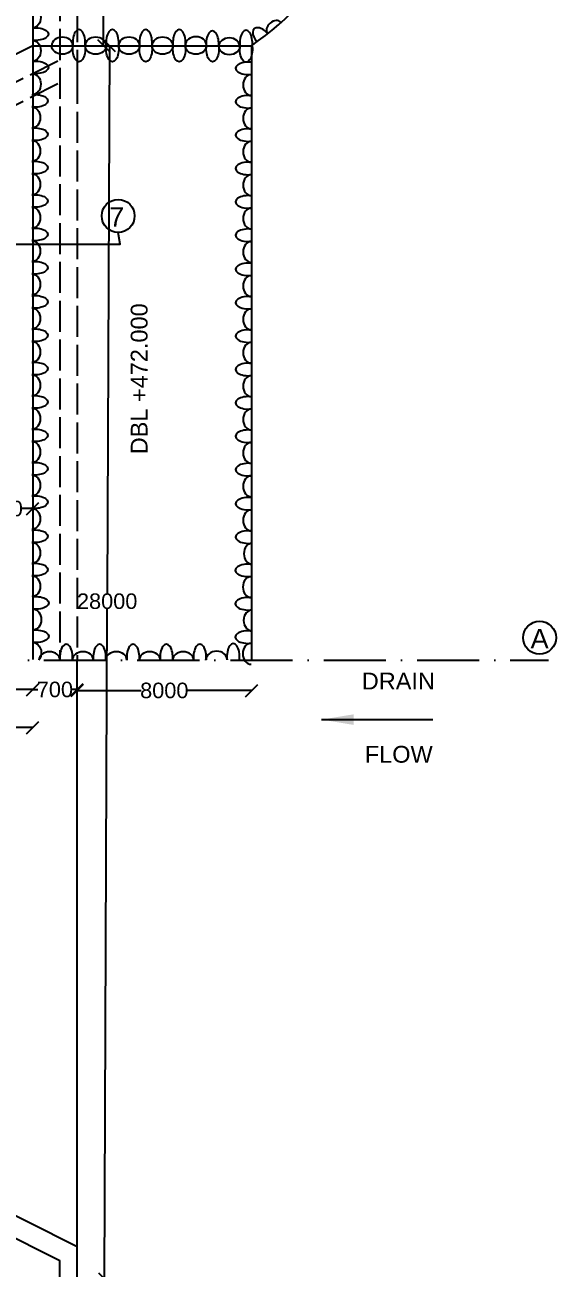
# Model space of a CAD drawing. Header units: millimetres. Extents: x 5124 to 6568637, y 2311 to 91879094.
# Drawn here: x 3375630 to 3379732, y 45935328 to 45944934 of the extents above; entities that cross this region are included whole.
import ezdxf

# ---------------------------------------------------------------- set-up
doc = ezdxf.new("R2010")
doc.units = ezdxf.units.MM
doc.header["$MEASUREMENT"] = 0
doc.linetypes.add('ACAD_ISO02W100', pattern=[15, 12, -3])
doc.linetypes.add('ACAD_ISO10W100', pattern=[18, 12, -3, 0, -3])
for name, color, linetype in [('DIMENSION', 7, 'Continuous'), ('DRAWING', 7, 'Continuous'), ('TEXT', 7, 'Continuous')]:
    doc.layers.add(name, color=color, linetype=linetype)
doc.styles.get("Standard").update_dxf_attribs({"font": 'arial.ttf', "height": 120})
doc.dimstyles.get("Standard").update_dxf_attribs({"dimtxt": 200, "dimasz": 110, "dimexe": 0.18, "dimexo": 0.0625, "dimgap": 0.09, "dimtad": 0, "dimtih": 1, "dimtoh": 1, "dimdec": 0, "dimzin": 0, "dimdsep": 46, "dimtxsty": 'Standard', "dimblk": 'OBLIQUE', "dimcen": 0.09, "dimse1": 1, "dimse2": 1, "dimadec": 0, "dimazin": 0, "dimtfac": 1, "dimtdec": 0, "dimtofl": 0, "dimtmove": 0, "dimatfit": 3, "dimfxl": 1, "dimtolj": 1, "dimtzin": 0, "dimarcsym": 0})

# ---------------------------------------------------------------- blocks, each defined once
blk = doc.blocks.new('_Oblique')
at = {"color": 0, "linetype": 'ByBlock', "lineweight": -2}
blk.add_line((-0.5, -0.5), (0.5, 0.5), dxfattribs=at)
blk = doc.blocks.new('*D218')
at = {"layer": 'Defpoints', "color": 0, "transparency": 16777216}
for p in [(3375691.5, 45940029.4), (3373424, 45939809), (3375691.5, 45939798)]:
    blk.add_point(p, dxfattribs=at)
at = {"layer": 'DIMENSION', "color": 0, "lineweight": -2, "transparency": 16777216}
for p, q in [((3373424, 45939798), (3374378.6, 45939798)), ((3375691.5, 45939798), (3374736.9, 45939798))]:
    blk.add_line(p, q, dxfattribs=at)
at = {"layer": 'DIMENSION', "color": 0, "lineweight": -2, "transparency": 16777216, "xscale": 95, "yscale": 95, "zscale": 95, "rotation": 180}
blk.add_blockref('_Oblique', (3373424, 45939798), dxfattribs=at)
at = {"layer": 'DIMENSION', "color": 0, "lineweight": -2, "transparency": 16777216, "xscale": 95, "yscale": 95, "zscale": 95}
blk.add_blockref('_Oblique', (3375691.5, 45939798), dxfattribs=at)
at = {"layer": 'DIMENSION', "color": 0, "transparency": 16777216, "insert": (3374557.7, 45939798), "char_height": 120, "attachment_point": 5}
blk.add_mtext('\\A1;8000', dxfattribs=at)
blk = doc.blocks.new('*D219')
at = {"layer": 'Defpoints', "color": 0, "transparency": 16777216}
for p in [(3375691.5, 45939798), (3376033, 45939798), (3376033, 45939798)]:
    blk.add_point(p, dxfattribs=at)
at = {"layer": 'DIMENSION', "color": 0, "lineweight": -2, "transparency": 16777216}
for p, q in [((3375691.5, 45939798), (3375730.3, 45939798)), ((3376033, 45939798), (3375994.2, 45939798))]:
    blk.add_line(p, q, dxfattribs=at)
at = {"layer": 'DIMENSION', "color": 0, "lineweight": -2, "transparency": 16777216, "xscale": 95, "yscale": 95, "zscale": 95, "rotation": 180}
blk.add_blockref('_Oblique', (3375691.5, 45939798), dxfattribs=at)
at = {"layer": 'DIMENSION', "color": 0, "lineweight": -2, "transparency": 16777216, "xscale": 95, "yscale": 95, "zscale": 95}
blk.add_blockref('_Oblique', (3376033, 45939798), dxfattribs=at)
at = {"layer": 'DIMENSION', "color": 0, "transparency": 16777216, "insert": (3375862.2, 45939798), "char_height": 120, "attachment_point": 5}
blk.add_mtext('\\A1;700', dxfattribs=at)
blk = doc.blocks.new('*D220')
at = {"layer": 'Defpoints', "color": 0, "transparency": 16777216}
for p in [(3375691.5, 45939798), (3372990.3, 45939512), (3375691.5, 45939504.5)]:
    blk.add_point(p, dxfattribs=at)
at = {"layer": 'DIMENSION', "color": 0, "lineweight": -2, "transparency": 16777216}
for p, q in [((3372990.3, 45939504.5), (3374120.9, 45939504.5)), ((3375691.5, 45939504.5), (3374560.9, 45939504.5))]:
    blk.add_line(p, q, dxfattribs=at)
at = {"layer": 'DIMENSION', "color": 0, "lineweight": -2, "transparency": 16777216, "xscale": 95, "yscale": 95, "zscale": 95, "rotation": 180}
blk.add_blockref('_Oblique', (3372990.3, 45939504.5), dxfattribs=at)
at = {"layer": 'DIMENSION', "color": 0, "lineweight": -2, "transparency": 16777216, "xscale": 95, "yscale": 95, "zscale": 95}
blk.add_blockref('_Oblique', (3375691.5, 45939504.5), dxfattribs=at)
at = {"layer": 'DIMENSION', "color": 0, "transparency": 16777216, "insert": (3374340.9, 45939504.5), "char_height": 120, "attachment_point": 5}
blk.add_mtext('\\A1;10000', dxfattribs=at)
blk = doc.blocks.new('*D221')
at = {"layer": 'Defpoints', "color": 0, "transparency": 16777216}
for p in [(3377380.9, 45940024.9), (3376033, 45939798), (3377380.9, 45939790.5)]:
    blk.add_point(p, dxfattribs=at)
at = {"layer": 'DIMENSION', "color": 0, "lineweight": -2, "transparency": 16777216}
for p, q in [((3376033, 45939790.5), (3376527.8, 45939790.5)), ((3377380.9, 45939790.5), (3376886.1, 45939790.5))]:
    blk.add_line(p, q, dxfattribs=at)
at = {"layer": 'DIMENSION', "color": 0, "lineweight": -2, "transparency": 16777216, "xscale": 95, "yscale": 95, "zscale": 95, "rotation": 180}
blk.add_blockref('_Oblique', (3376033, 45939790.5), dxfattribs=at)
at = {"layer": 'DIMENSION', "color": 0, "lineweight": -2, "transparency": 16777216, "xscale": 95, "yscale": 95, "zscale": 95}
blk.add_blockref('_Oblique', (3377380.9, 45939790.5), dxfattribs=at)
at = {"layer": 'DIMENSION', "color": 0, "transparency": 16777216, "insert": (3376706.9, 45939790.5), "char_height": 120, "attachment_point": 5}
blk.add_mtext('\\A1;8000', dxfattribs=at)
blk = doc.blocks.new('*D233')
at = {"layer": 'Defpoints', "color": 0}
for p in [(3376265.5, 45944772.9), (3376283, 45944772.8), (3376227.5, 45935243)]:
    blk.add_point(p, dxfattribs=at)
at = {"layer": 'DIMENSION', "color": 0, "lineweight": -2}
for p, q in [((3376283, 45944772.8), (3376266.1, 45940541.4)), ((3376245, 45935242.9), (3376265.6, 45940418.6))]:
    blk.add_line(p, q, dxfattribs=at)
at = {"layer": 'DIMENSION', "color": 0, "lineweight": -2, "xscale": 95, "yscale": 95, "zscale": 95}
for p, rotation in [((3376283, 45944772.8), 89.77153604379403), ((3376245, 45935242.9), 269.771536043794)]:
    blk.add_blockref('_Oblique', p, dxfattribs=dict(at, rotation=rotation))
at = {"layer": 'DIMENSION', "color": 0, "insert": (3376265.9, 45940480), "char_height": 120, "attachment_point": 5}
blk.add_mtext('\\A1;28000', dxfattribs=at)
blk = doc.blocks.new('*D234')
at = {"layer": 'Defpoints', "color": 0, "transparency": 16777216}
for p in [(3376238.5, 45946502.8), (3376284.9, 45946502.8), (3376284.9, 45944772.9)]:
    blk.add_point(p, dxfattribs=at)
at = {"layer": 'DIMENSION', "color": 0, "lineweight": -2, "transparency": 16777216}
for p, q in [((3376238.5, 45946502.8), (3376238.5, 45945699.2)), ((3376238.5, 45944772.9), (3376238.5, 45945576.4))]:
    blk.add_line(p, q, dxfattribs=at)
at = {"layer": 'DIMENSION', "color": 0, "lineweight": -2, "transparency": 16777216, "xscale": 95, "yscale": 95, "zscale": 95}
for p, rotation in [((3376238.5, 45946502.8), 90), ((3376238.5, 45944772.9), 270)]:
    blk.add_blockref('_Oblique', p, dxfattribs=dict(at, rotation=rotation))
at = {"layer": 'DIMENSION', "color": 0, "transparency": 16777216, "insert": (3376238.5, 45945637.8), "char_height": 120, "attachment_point": 5}
blk.add_mtext('\\A1;5200', dxfattribs=at)
blk = doc.blocks.new('*D253')
at = {"layer": 'Defpoints', "color": 0}
for p in [(3375691.5, 45941234.5), (3375165.4, 45941214.5), (3375165.4, 45941196)]:
    blk.add_point(p, dxfattribs=at)
at = {"layer": 'TEXT', "color": 0, "lineweight": -2}
for p, q in [((3375165.4, 45941196), (3375255, 45941196)), ((3375691.5, 45941196), (3375601.8, 45941196))]:
    blk.add_line(p, q, dxfattribs=at)
at = {"layer": 'TEXT', "color": 0, "lineweight": -2, "xscale": 95, "yscale": 95, "zscale": 95, "rotation": 180}
blk.add_blockref('_Oblique', (3375165.4, 45941196), dxfattribs=at)
at = {"layer": 'TEXT', "color": 0, "lineweight": -2, "xscale": 95, "yscale": 95, "zscale": 95}
blk.add_blockref('_Oblique', (3375691.5, 45941196), dxfattribs=at)
at = {"layer": 'TEXT', "color": 0, "insert": (3375428.4, 45941196), "char_height": 120, "attachment_point": 5}
blk.add_mtext('\\A1;1100', dxfattribs=at)

msp = doc.modelspace()

# ---------------------------------------------------------------- linework, layer by layer
at = {"layer": 'DIMENSION'}
msp.add_lwpolyline([(3375043.8, 45943327.1), (3375043.8, 45943240), (3376367, 45943240), (3376350.8, 45943330.1)], dxfattribs=at)
at = {"layer": 'DIMENSION', "extrusion": (0, 0, -1)}
for centre, major_axis, ratio, start_param, end_param in [((3375687.7, 45944991.9), (0, -81.5), 0.807913, 3.141593, 6.283185), ((3375711, 45944862.9), (-100.9, 0), 0.483873, 1.33745, 4.945735), ((3375687.7, 45944734), (0, -81.5), 0.807913, 3.141593, 6.283185), ((3375687.7, 45944734), (0, -81.5), 0.807913, 3.141593, 6.283185), ((3375919.2, 45944772.9), (-81.5, 0), 0.807913, 3.141593, 6.283185), ((3375919.2, 45944772.9), (-81.5, 0), 0.807913, 3.141593, 6.283185), ((3376048.2, 45944749.5), (0, 100.9), 0.483873, 1.33745, 4.945735), ((3376177.1, 45944772.9), (-81.5, 0), 0.807913, 3.141593, 6.283185), ((3376306.1, 45944749.5), (0, 100.9), 0.483873, 1.33745, 4.945735), ((3376435, 45944772.9), (-81.5, 0), 0.807913, 3.141593, 6.283185), ((3376564, 45944749.5), (0, 100.9), 0.483873, 1.33745, 4.945735), ((3376692.9, 45944772.9), (-81.5, 0), 0.807913, 3.141593, 6.283185), ((3376821.9, 45944749.5), (0, 100.9), 0.483873, 1.33745, 4.945735), ((3376950.8, 45944772.9), (-81.5, 0), 0.807913, 3.141593, 6.283185), ((3377079.8, 45944749.5), (0, 100.9), 0.483873, 1.33745, 4.945735), ((3377209.1, 45944769), (-81.5, 0), 0.807913, 3.141593, 6.283185), ((3377338.1, 45944745.7), (0, 100.9), 0.483873, 1.33745, 4.945735), ((3375711, 45944605), (-100.9, 0), 0.483873, 1.33745, 4.945735), ((3375687.7, 45944476), (0, -81.5), 0.807913, 3.141593, 6.283185), ((3375707.2, 45944346.7), (-100.9, 0), 0.483873, 1.33745, 4.945735), ((3375683.8, 45944217.7), (0, -81.5), 0.807913, 3.141593, 6.283185), ((3375707.2, 45944088.8), (-100.9, 0), 0.483873, 1.33745, 4.945735), ((3375683.8, 45943959.8), (0, -81.5), 0.807913, 3.141593, 6.283185), ((3375707.2, 45943830.9), (-100.9, 0), 0.483873, 1.33745, 4.945735), ((3375683.8, 45943701.9), (0, -81.5), 0.807913, 3.141593, 6.283185), ((3375707.2, 45943573), (-100.9, 0), 0.483873, 1.33745, 4.945735), ((3375683.8, 45943444), (0, -81.5), 0.807913, 3.141593, 6.283185), ((3375707.2, 45943315.1), (-100.9, 0), 0.483873, 1.33745, 4.945735), ((3375683.8, 45943186.1), (0, -81.5), 0.807913, 3.141593, 6.283185), ((3375707.2, 45943057.2), (-100.9, 0), 0.483873, 1.33745, 4.945735), ((3375683.8, 45942928.2), (0, -81.5), 0.807913, 3.141593, 6.283185), ((3375707.2, 45942793.8), (-100.9, 0), 0.483873, 1.33745, 4.945735), ((3375683.8, 45942664.8), (0, -81.5), 0.807913, 3.141593, 6.283185), ((3375683.8, 45940854), (0, -81.5), 0.807913, 3.141593, 6.283185), ((3375707.2, 45940725.1), (-100.9, 0), 0.483873, 1.33745, 4.945735), ((3375683.8, 45940596.1), (0, -81.5), 0.807913, 3.141593, 6.283185), ((3375714.8, 45940467.7), (-100.9, 0), 0.483873, 1.33745, 4.945735), ((3375691.5, 45940338.8), (0, -81.5), 0.807913, 3.141593, 6.283185), ((3375714.8, 45940209.8), (-100.9, 0), 0.483873, 1.33745, 4.945735), ((3375691.5, 45940080.8), (0, -81.5), 0.807913, 3.141593, 5.470057)]:
    msp.add_ellipse(centre, major_axis=major_axis, ratio=ratio, start_param=start_param, end_param=end_param, dxfattribs=at)
at = {"layer": 'DIMENSION'}
for centre, major_axis, ratio, start_param, end_param in [((3376048.2, 45944796.2), (0, -100.9), 0.483873, 1.33745, 4.945735), ((3376306.1, 45944796.2), (0, -100.9), 0.483873, 1.33745, 4.945735), ((3376564, 45944796.2), (0, -100.9), 0.483873, 1.33745, 4.945735), ((3376821.9, 45944796.2), (0, -100.9), 0.483873, 1.33745, 4.945735), ((3377078.9, 45944786.6), (0, -100.9), 0.483873, 1.33745, 4.945735), ((3377338.1, 45944791.9), (0, -100.9), 0.483873, 1.33745, 4.945735), ((3375919.2, 45944772.9), (-81.5, 0), 0.807913, 3.141593, 6.283185), ((3376177.1, 45944772.9), (-81.5, 0), 0.807913, 3.141593, 6.283185), ((3376435, 45944772.9), (-81.5, 0), 0.807913, 3.141593, 6.283185), ((3376692.9, 45944772.9), (-81.5, 0), 0.807913, 3.141593, 6.283185), ((3376951.2, 45944776.7), (-81.5, 0), 0.807913, 3.141593, 6.283185), ((3377208.3, 45944767.1), (-81.5, 0), 0.807913, 3.141593, 6.283185), ((3377357.6, 45944598), (100.9, 0), 0.483873, 1.33745, 4.945735), ((3377380.9, 45944469), (0, -81.5), 0.807913, 3.141593, 6.283185), ((3377357.6, 45944340.1), (100.9, 0), 0.483873, 1.33745, 4.945735), ((3377380.9, 45944211.1), (0, -81.5), 0.807913, 3.141593, 6.283185), ((3377357.6, 45944082.2), (100.9, 0), 0.483873, 1.33745, 4.945735), ((3377380.9, 45943953.2), (0, -81.5), 0.807913, 3.141593, 6.283185), ((3377357.6, 45943824.2), (100.9, 0), 0.483873, 1.33745, 4.945735), ((3377380.9, 45943695.3), (0, -81.5), 0.807913, 3.141593, 6.283185), ((3377357.6, 45943566.3), (100.9, 0), 0.483873, 1.33745, 4.945735), ((3377380.9, 45943437.4), (0, -81.5), 0.807913, 3.141593, 6.283185), ((3377357.6, 45943308.4), (100.9, 0), 0.483873, 1.33745, 4.945735), ((3377380.9, 45943179.5), (0, -81.5), 0.807913, 3.141593, 6.283185), ((3377357.6, 45943045.1), (100.9, 0), 0.483873, 1.33745, 4.945735), ((3377380.9, 45942916.1), (0, -81.5), 0.807913, 3.141593, 6.283185), ((3377357.6, 45942787.2), (100.9, 0), 0.483873, 1.33745, 4.945735), ((3377380.9, 45942658.2), (0, -81.5), 0.807913, 3.141593, 6.283185), ((3377357.6, 45942529.2), (100.9, 0), 0.483873, 1.33745, 4.945735), ((3377380.9, 45942400.3), (0, -81.5), 0.807913, 3.141593, 6.283185), ((3377357.6, 45942271.3), (100.9, 0), 0.483873, 1.33745, 4.945735), ((3377380.9, 45942142.4), (0, -81.5), 0.807913, 3.141593, 6.283185), ((3377357.6, 45942013.4), (100.9, 0), 0.483873, 1.33745, 4.945735), ((3377380.9, 45941884.5), (0, -81.5), 0.807913, 3.141593, 6.283185), ((3377357.6, 45941755.5), (100.9, 0), 0.483873, 1.33745, 4.945735), ((3377380.9, 45941626.6), (0, -81.5), 0.807913, 3.141593, 6.283185), ((3377357.6, 45941497.6), (100.9, 0), 0.483873, 1.33745, 4.945735), ((3377380.9, 45941368.7), (0, -81.5), 0.807913, 3.141593, 6.283185), ((3377357.6, 45941234.2), (100.9, 0), 0.483873, 1.33745, 4.945735), ((3377380.9, 45941105.3), (0, -81.5), 0.807913, 3.141593, 6.283185), ((3377357.6, 45940976.3), (100.9, 0), 0.483873, 1.33745, 4.945735), ((3377387, 45940847.4), (0, -81.5), 0.807913, 3.141593, 6.283185), ((3377356.1, 45940719), (100.9, 0), 0.483873, 1.33745, 4.945735), ((3377379.4, 45940590), (0, -81.5), 0.807913, 3.141593, 6.283185), ((3377356.1, 45940461.1), (100.9, 0), 0.483873, 1.33745, 4.945735), ((3377385.5, 45940332.1), (0, -81.5), 0.807913, 3.141593, 6.283185), ((3377354.6, 45940203.7), (100.9, 0), 0.483873, 1.33745, 4.945735), ((3375820.7, 45940024.9), (-81.5, 0), 0.807913, 3.141593, 6.283185), ((3375949.7, 45940048.2), (0, -100.9), 0.483873, 1.33745, 4.945735), ((3376078.6, 45940024.9), (-81.5, 0), 0.807913, 3.141593, 6.283185), ((3376207.6, 45940048.2), (0, -100.9), 0.483873, 1.33745, 4.945735), ((3376336.5, 45940024.9), (-81.5, 0), 0.807913, 3.141593, 6.283185), ((3376465.5, 45940048.2), (0, -100.9), 0.483873, 1.33745, 4.945735), ((3376594.5, 45940024.9), (-81.5, 0), 0.807913, 3.141593, 6.283185), ((3376723.4, 45940048.2), (0, -100.9), 0.483873, 1.33745, 4.945735), ((3376852.4, 45940024.9), (-81.5, 0), 0.807913, 3.141593, 6.283185), ((3376981.3, 45940048.2), (0, -100.9), 0.483873, 1.33745, 4.945735), ((3377110.7, 45940028.7), (-81.5, 0), 0.807913, 3.141593, 6.283185), ((3377239.6, 45940052), (0, -100.9), 0.483873, 1.33745, 4.945735), ((3377377.9, 45940074.8), (0, -81.5), 0.807913, 3.141593, 6.283185)]:
    msp.add_ellipse(centre, major_axis=major_axis, ratio=ratio, start_param=start_param, end_param=end_param, dxfattribs=at)
at = {"layer": 'DRAWING', "linetype": 'ACAD_ISO02W100', "ltscale": 20}
for points in [[(3370889.3, 45943648.4), (3370889.3, 45944010.8), (3372196, 45944010.8), (3372196, 45944174.6), (3373137, 45944174.6), (3373137, 45944138.8), (3375120.9, 45945144.4), (3375120.9, 45946841.2), (3376033, 45946841.2), (3376033, 45944562.5), (3376033, 45940024.9)], [(3371028.1, 45943648.4), (3371028.1, 45943865.5), (3372342.5, 45943865.5), (3372342.5, 45944036.7), (3372999.3, 45944036.7), (3372999.3, 45943929.5), (3375247.9, 45945052.8), (3375247.9, 45946702.2), (3375900.5, 45946702.2), (3375900.5, 45940024.9)], [(3372990.3, 45943199.9), (3375900.5, 45944664.4)], [(3372990.3, 45943023.7), (3375900.5, 45944488.2)]]:
    msp.add_lwpolyline(points, dxfattribs=at)
at = {"layer": 'DRAWING'}
for points in [[(3375691.5, 45946702.2), (3375691.5, 45944772.9), (3373003.3, 45943434.8)], [(3375691.5, 45944772.9), (3377380.9, 45944772.9), (3377380.9, 45940024.9)], [(3375691.5, 45944772.9), (3375691.5, 45940029.4)], [(3370889.3, 45936401.3), (3370889.3, 45936038.9), (3372196, 45936038.9), (3372196, 45935875.1), (3373137, 45935875.1), (3373137, 45935910.9), (3375120.9, 45934905.3), (3375120.9, 45933208.5), (3376033, 45933208.5), (3376033, 45935487.2), (3376033, 45940024.9)], [(3372990.3, 45937026.1), (3376033, 45935494.9)], [(3372990.3, 45936849.8), (3375900.5, 45935385.4)], [(3371028.1, 45936401.3), (3371028.1, 45936184.2), (3372342.5, 45936184.2), (3372342.5, 45936013), (3372999.3, 45936013), (3372999.3, 45936120.2), (3375247.9, 45934996.9), (3375247.9, 45933347.5), (3375900.5, 45933347.5), (3375900.5, 45935385.4)]]:
    msp.add_lwpolyline(points, dxfattribs=at)
at = {"layer": 'DRAWING', "linetype": 'ACAD_ISO10W100', "ltscale": 40}
msp.add_lwpolyline([(3359935.5, 45940024.9), (3379674.2, 45940024.9)], dxfattribs=at)
at = {"layer": 'DRAWING'}
for centre in [(3376350.8, 45943457.4), (3379604.8, 45940198.9)]:
    msp.add_circle(centre, 127.3, dxfattribs=at)
msp.add_arc((3376063.9, 45946666.6), 2306.7, 304.81532, 49.33421, dxfattribs=at)
for centre, major_axis, ratio, start_param, end_param in [((3377556.2, 45944909), (-51.4, -43.6), 0.745865, 3.141593, 6.283185), ((3377459.3, 45944839.5), (-59.2, 63.1), 0.593448, 4.569956, 7.876499)]:
    msp.add_ellipse(centre, major_axis=major_axis, ratio=ratio, start_param=start_param, end_param=end_param, dxfattribs=at)
at = {"layer": 'TEXT', "extrusion": (0, 0, -1)}
for centre, major_axis, ratio, start_param, end_param in [((3375707.2, 45942535.9), (-100.9, 0), 0.483873, 1.33745, 4.945735), ((3375683.8, 45942406.9), (0, -81.5), 0.807913, 3.141593, 6.283185), ((3375707.2, 45942278), (-100.9, 0), 0.483873, 1.33745, 4.945735), ((3375683.8, 45942149), (0, -81.5), 0.807913, 3.141593, 6.283185), ((3375707.2, 45942020.1), (-100.9, 0), 0.483873, 1.33745, 4.945735), ((3375683.8, 45941891.1), (0, -81.5), 0.807913, 3.141593, 6.283185), ((3375707.2, 45941762.2), (-100.9, 0), 0.483873, 1.33745, 4.945735), ((3375683.8, 45941633.2), (0, -81.5), 0.807913, 3.141593, 6.283185), ((3375707.2, 45941504.3), (-100.9, 0), 0.483873, 1.33745, 4.945735), ((3375683.8, 45941375.3), (0, -81.5), 0.807913, 3.141593, 6.283185), ((3375707.2, 45941246.3), (-100.9, 0), 0.483873, 1.33745, 4.945735), ((3375683.8, 45941117.4), (0, -81.5), 0.807913, 3.141593, 6.283185), ((3375707.2, 45940983), (-100.9, 0), 0.483873, 1.33745, 4.945735)]:
    msp.add_ellipse(centre, major_axis=major_axis, ratio=ratio, start_param=start_param, end_param=end_param, dxfattribs=at)

# ---------------------------------------------------------------- texts
at = {"layer": 'TEXT'}
for s, height, p in [('7', 150, (3376280.9, 45943374.9)), ('A', 150, (3379534.9, 45940116.4)), ('DRAIN ', 130, (3378231.7, 45939798.8)), ('FLOW', 130, (3378254.9, 45939232.9))]:
    msp.add_text(s, height=height, dxfattribs=at).set_placement(p)
msp.add_text('DBL +472.000', height=130, rotation=90, dxfattribs=at).set_placement((3376577.6, 45941616))

# ---------------------------------------------------------------- dimensions: what is measured, and where the dimension line sits
at = {"layer": 'DIMENSION'}
dim = msp.add_aligned_dim(p1=(3376284.9, 45944772.9), p2=(3376284.9, 45946502.8), distance=46.4, text='5200', dimstyle='Standard', override={"dimasz": 95, "dimarcsym": 1}, dxfattribs=at)
dim.commit()
dim.dimension.update_dxf_attribs({"geometry": '*D234', "text_midpoint": (3376238.5, 45945637.8)})
dim = msp.add_linear_dim(base=(3376283, 45944772.8), p1=(3376227.5, 45935243), p2=(3376265.5, 45944772.9), angle=89.77154, text='28000', dimstyle='Standard', override={"dimasz": 95, "dimarcsym": 1}, dxfattribs=at)
dim.commit()
dim.dimension.update_dxf_attribs({"geometry": '*D233', "text_midpoint": (3376265.9, 45940480), "dimtype": 161})
for base, p1, p2, text, picture, middle in [((3375691.5, 45939798), (3373424, 45939809), (3375691.5, 45940029.4), '8000', '*D218', (3374557.7, 45939798)), ((3377380.9, 45939790.5), (3376033, 45939798), (3377380.9, 45940024.9), '8000', '*D221', (3376706.9, 45939790.5)), ((3375691.5, 45939504.5), (3372990.3, 45939512), (3375691.5, 45939798), '10000', '*D220', (3374340.9, 45939504.5)), ((3376033, 45939798), (3375691.5, 45939798), (3376033, 45939798), '700', '*D219', (3375862.2, 45939798))]:
    dim = msp.add_linear_dim(base=base, p1=p1, p2=p2, text=text, dimstyle='Standard', override={"dimasz": 95, "dimarcsym": 1}, dxfattribs=at)
    dim.commit()
    dim.dimension.update_dxf_attribs({"geometry": picture, "text_midpoint": middle})
at = {"layer": 'TEXT'}
dim = msp.add_linear_dim(base=(3375165.4, 45941196), p1=(3375691.5, 45941234.5), p2=(3375165.4, 45941214.5), text='1100', dimstyle='Standard', override={"dimasz": 95, "dimarcsym": 1}, dxfattribs=at)
dim.commit()
dim.dimension.update_dxf_attribs({"geometry": '*D253', "text_midpoint": (3375428.4, 45941196)})

# ---------------------------------------------------------------- leaders
msp.add_leader([(3377920, 45939565.8), (3378780.5, 45939565.8)], dimstyle='Standard', override={"dimasz": 250, "dimgap": 0.09, "dimtad": 0, "dimarcsym": 1}, dxfattribs=at)

doc.saveas('drawing.dxf')
